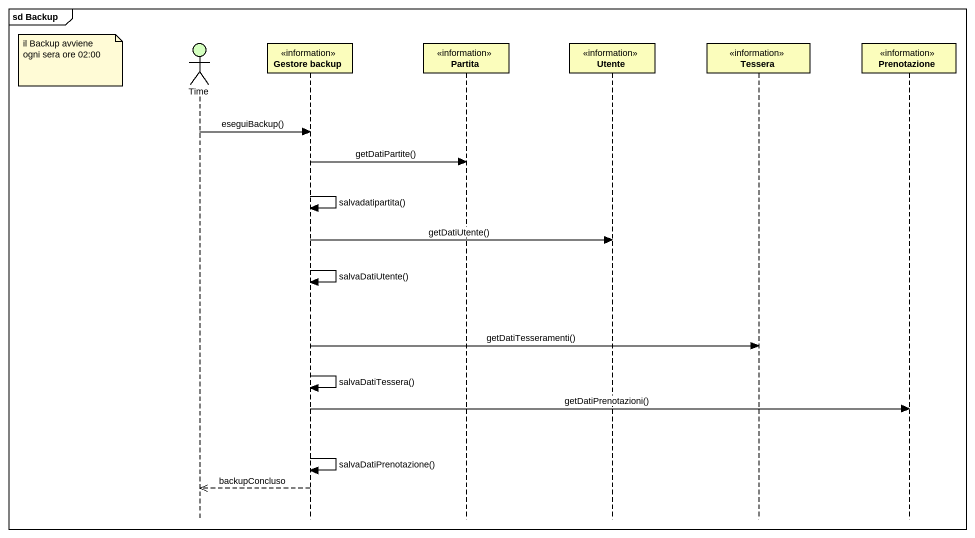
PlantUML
@startuml
mainframe sd Backup
hide footbox
actor Time #D4FFBF
participant "Gestore backup" as Gestore_backup <<information>> #FBFDBC
participant Partita <<information>> #FBFDBC
participant Utente <<information>> #FBFDBC
participant Tessera <<information>> #FBFDBC
participant Prenotazione <<information>> #FBFDBC

note left of Time : il Backup avviene ogni sera ore 02:00
Time -> Gestore_backup : eseguiBackup()
Gestore_backup -> Partita : getDatiPartite()
Gestore_backup -> Gestore_backup : salvadatipartita()
Gestore_backup -> Utente : getDatiUtente()
Gestore_backup -> Gestore_backup : salvaDatiUtente()
Gestore_backup -> Tessera : getDatiTesseramenti()
Gestore_backup -> Gestore_backup : salvaDatiTessera()
Gestore_backup -> Prenotazione : getDatiPrenotazioni()
Gestore_backup -> Gestore_backup : salvaDatiPrenotazione()
Gestore_backup -->> Time : backupConcluso
@enduml
